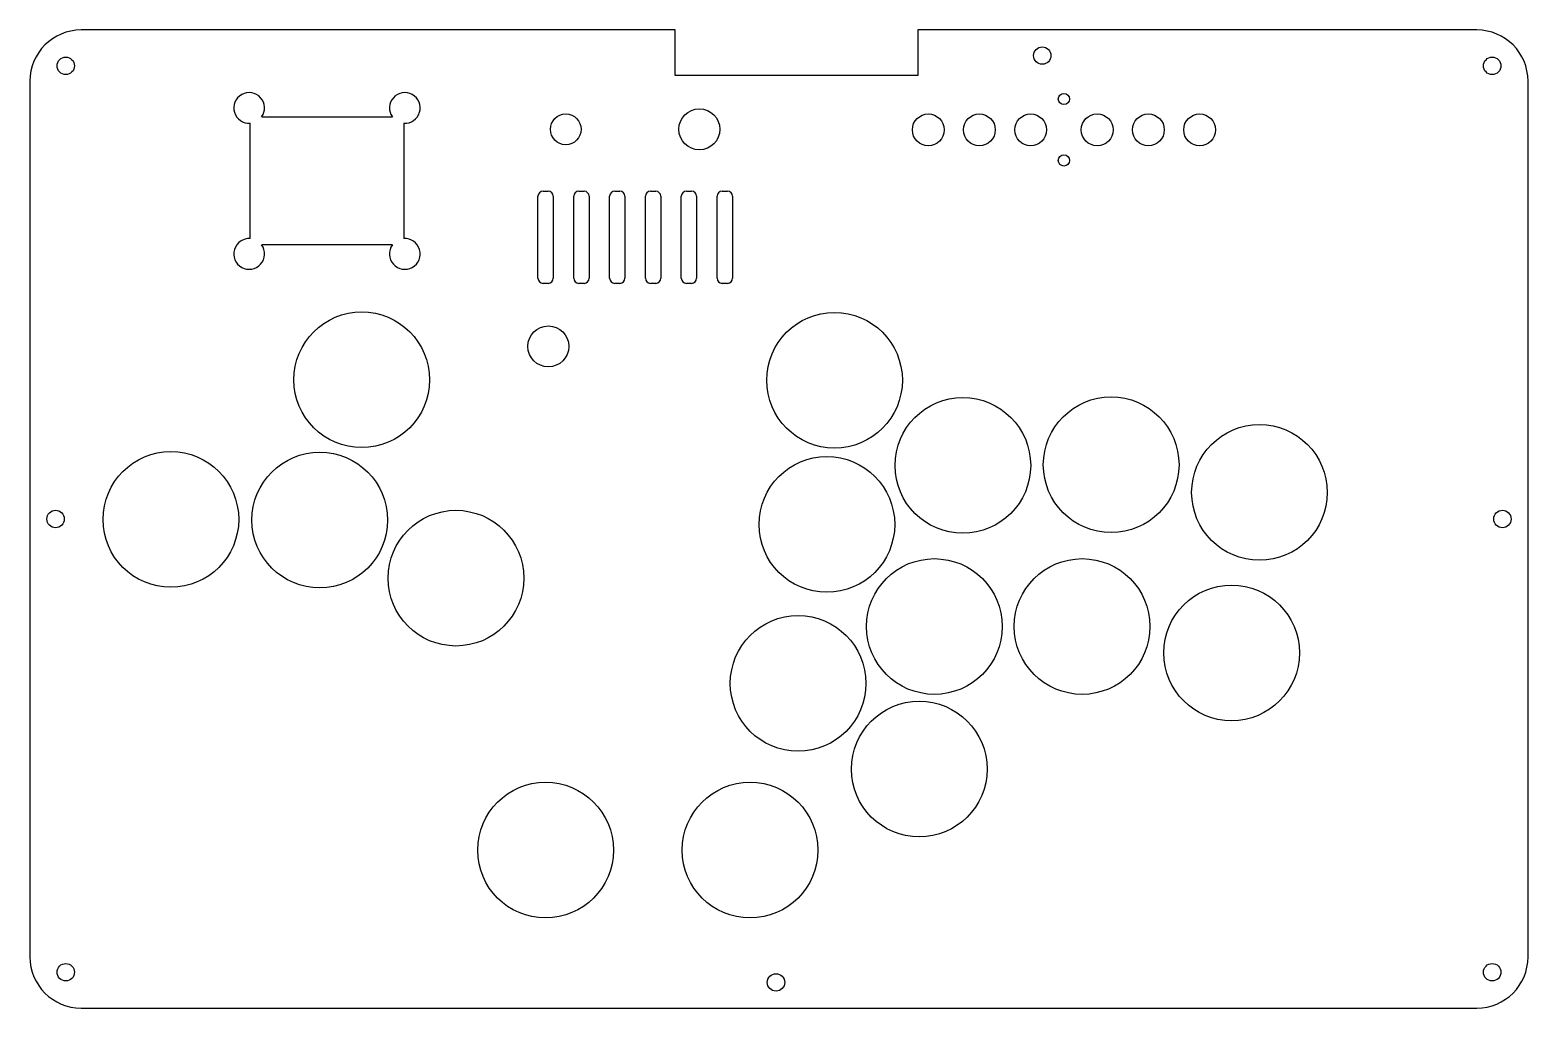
# Model space of a CAD drawing. Header units: millimetres. Extents: x 42 to 335, y -216 to -25.
import ezdxf

# ---------------------------------------------------------------- set-up
doc = ezdxf.new("R2010")
doc.units = ezdxf.units.MM
doc.layers.add('CUT', color=7, linetype='Continuous')

msp = doc.modelspace()

# ---------------------------------------------------------------- linework, layer by layer
at = {"layer": 'CUT'}
for p, q in [((168.3, -24.52), (52.28, -24.52)), ((168.3, -33.4), (168.3, -24.52)), ((215.7, -24.52), (215.7, -33.4)), ((324.88, -24.52), (215.7, -24.52)), ((42.28, -34.52), (42.28, -205.52)), ((215.7, -33.4), (168.3, -33.4)), ((334.88, -205.52), (334.88, -34.52)), ((85.3, -65.26), (85.3, -42.74)), ((87.54, -41.5), (113.06, -41.5)), ((115.3, -42.74), (115.3, -65.26)), ((141.5, -73), (141.5, -57)), ((142.5, -56), (143.5, -56)), ((144.5, -57), (144.5, -73)), ((148.5, -73), (148.5, -57)), ((149.5, -56), (150.5, -56)), ((151.5, -57), (151.5, -73)), ((155.5, -73), (155.5, -57)), ((156.5, -56), (157.5, -56)), ((158.5, -57), (158.5, -73)), ((162.5, -73), (162.5, -57)), ((163.5, -56), (164.5, -56)), ((165.5, -57), (165.5, -73)), ((169.5, -73), (169.5, -57)), ((170.5, -56), (171.5, -56)), ((172.5, -57), (172.5, -73)), ((176.5, -73), (176.5, -57)), ((177.5, -56), (178.5, -56)), ((179.5, -57), (179.5, -73)), ((113.06, -66.5), (87.54, -66.5)), ((143.5, -74), (142.5, -74)), ((150.5, -74), (149.5, -74)), ((157.5, -74), (156.5, -74)), ((164.5, -74), (163.5, -74)), ((171.5, -74), (170.5, -74)), ((178.5, -74), (177.5, -74)), ((52.28, -215.52), (324.88, -215.52))]:
    msp.add_line(p, q, dxfattribs=at)
for centre, radius in [((240, -29.52), 1.7), ((49.28, -31.52), 1.7), ((327.88, -31.52), 1.7), ((244.23, -38), 1.1), ((146.93, -43.92), 3), ((173.03, -43.92), 4), ((217.73, -44.02), 3.1), ((227.73, -44.02), 3.1), ((237.73, -44.02), 3.1), ((250.73, -44.02), 3.1), ((260.73, -44.02), 3.1), ((270.73, -44.02), 3.1), ((244.23, -50), 1.1), ((107.08, -92.83), 13.25), ((199.43, -92.93), 13.25), ((143.53, -86.32), 4), ((224.49, -109.55), 13.25), ((253.46, -109.43), 13.25), ((282.43, -114.83), 13.25), ((69.8, -120.1), 13.25), ((98.89, -120.22), 13.25), ((197.93, -121.08), 13.25), ((47.28, -120.02), 1.7), ((125.49, -131.57), 13.25), ((329.88, -120.02), 1.7), ((218.93, -141.01), 13.25), ((247.78, -141.01), 13.25), ((276.99, -146.17), 13.25), ((192.32, -152.12), 13.25), ((215.98, -168.85), 13.25), ((142.99, -184.67), 13.25), ((182.93, -184.68), 13.25), ((49.28, -208.52), 1.7), ((327.88, -208.52), 1.7), ((188, -210.52), 1.7)]:
    msp.add_circle(centre, radius, dxfattribs=at)
for centre, radius, start, end in [((52.28, -34.52), 10, 90, 180), ((324.88, -34.52), 10, 0, 90), ((85.1, -39.75), 3, -395.6853, -86.1774), ((115.5, -39.75), 3, -453.8226, -144.3147), ((142.5, -57), 1, 90, 180), ((143.5, -57), 1, 0, 90), ((149.5, -57), 1, 90, 180), ((150.5, -57), 1, 0, 90), ((156.5, -57), 1, 90, 180), ((157.5, -57), 1, 0, 90), ((163.5, -57), 1, 90, 180), ((164.5, -57), 1, 0, 90), ((170.5, -57), 1, 90, 180), ((171.5, -57), 1, 0, 90), ((177.5, -57), 1, 90, 180), ((178.5, -57), 1, 0, 90), ((85.1, -68.25), 3, -273.8226, 35.6853), ((115.5, -68.25), 3, -215.6853, 93.8226), ((142.5, -73), 1, 180, 270), ((143.5, -73), 1, 270, 360), ((149.5, -73), 1, 180, 270), ((150.5, -73), 1, 270, 360), ((156.5, -73), 1, 180, 270), ((157.5, -73), 1, 270, 360), ((163.5, -73), 1, 180, 270), ((164.5, -73), 1, 270, 360), ((170.5, -73), 1, 180, 270), ((171.5, -73), 1, 270, 360), ((177.5, -73), 1, 180, 270), ((178.5, -73), 1, 270, 360), ((52.28, -205.52), 10, -180, -90), ((324.88, -205.52), 10, -90, 0)]:
    msp.add_arc(centre, radius, start, end, dxfattribs=at)

doc.saveas('drawing.dxf')
